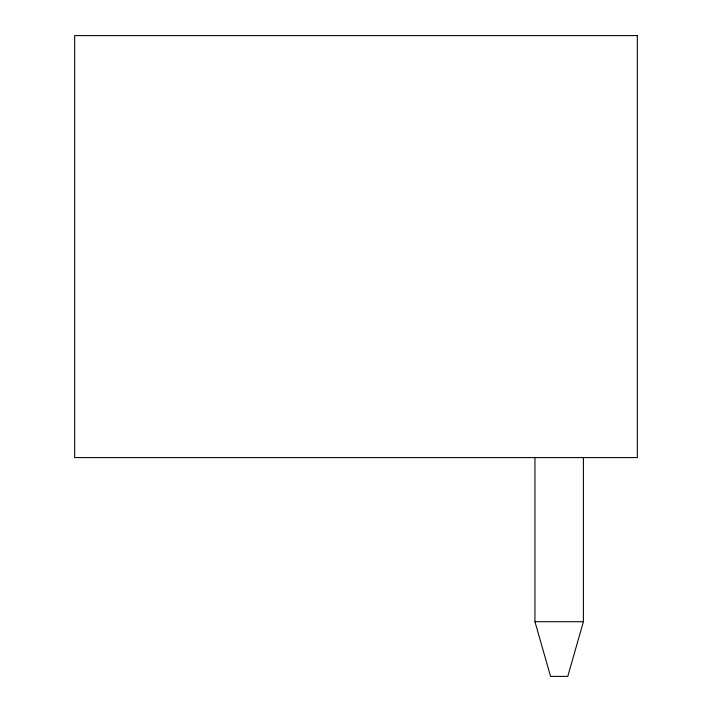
<?xml version="1.0" encoding="UTF-8"?>
<svg xmlns="http://www.w3.org/2000/svg" width="712" height="712" viewBox="0 0 712 712"><rect width="100%" height="100%" fill="white"/><g stroke="black" fill="none" stroke-linecap="round" stroke-linejoin="round"><path stroke-width="1.07" d="M583.404 457.594L583.404 621.701L567.776 676.4L550.581 676.4L534.952 621.701L534.952 457.594M534.952 621.701L583.404 621.701M637.329 35.6L74.671 35.6L74.671 457.594L637.329 457.594L637.329 35.6"/></g></svg>
